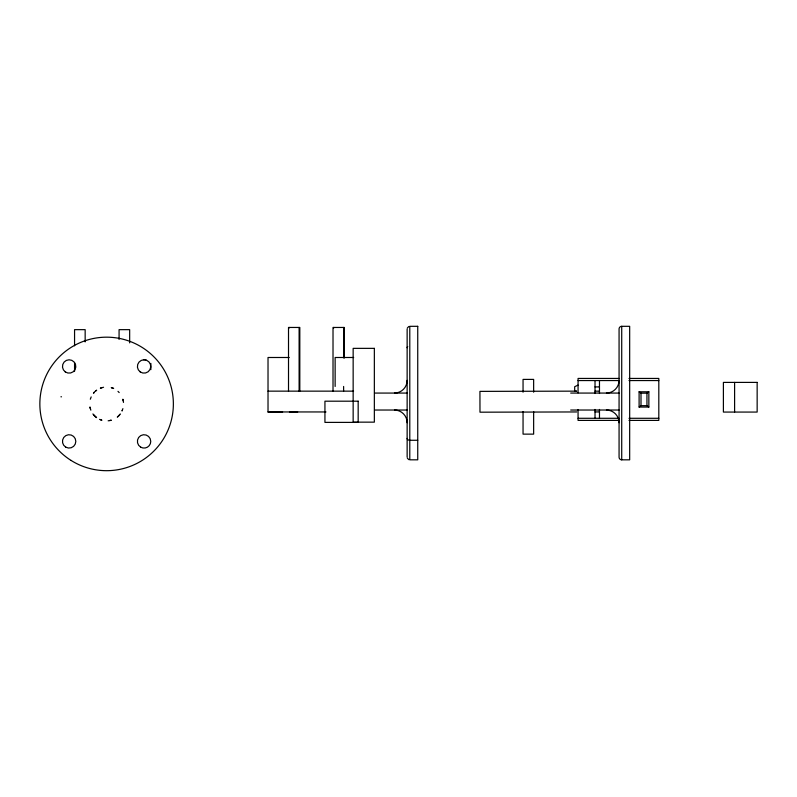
<?xml version="1.0" encoding="UTF-8"?>
<svg xmlns="http://www.w3.org/2000/svg" width="797" height="797" viewBox="0 0 797 797"><rect width="100%" height="100%" fill="white"/><g stroke="black" fill="none" stroke-linecap="round" stroke-linejoin="round"><path stroke-width="1.2" d="M90.32 399.217L91.177 396.916M122.379 410.146L122.021 410.983L122.897 408.642M407.327 327.985L408.811 326.501M119.769 414.619L119.201 415.277A16.956 16.956 0 0 1 117.289 417.1A4.234 1.036 -43.5 0 0 119.211 415.277L120.307 413.922M95.281 391.317L96.676 390.191L95.929 390.759M639.104 391.795L641.007 393.17L646.945 393.17L648.848 391.795L648.848 407.048L639.104 407.048L639.104 391.795L648.848 391.795M639.104 407.048L641.007 405.673L646.945 405.673L648.848 407.048M578.064 385.11L574.677 386.704L574.677 391.407M101.946 387.631L100.372 388.159L103.56 387.252M109.697 420.597L111.321 420.208L108.143 420.816M576.739 411.949L479.983 412.188L479.933 391.377L576.689 391.148L575.902 391.148M621.72 326.312L629.67 326.312L629.67 459.829L621.72 459.829A2.65 2.65 0 0 1 619.07 457.179L619.07 328.982A2.65 2.65 0 0 1 621.72 326.312L621.72 459.829M289.211 357.494L268.021 357.494L268.021 412.069L282.606 411.949M353.689 357.494L335.138 357.494L335.138 386.455M143.44 359.696L145.911 359.696M619.06 378.436L578.064 378.436L578.064 392.851M629.002 378.436L658.81 378.436L658.81 420.398L629.002 420.398M578.064 380.558L619.06 380.558M629.002 380.558L658.81 380.558M595.02 386.914L599.474 386.914M268.021 391.148L353.549 391.148M595.02 391.158L599.474 391.158M374.779 393.07L407.137 393.07M570.692 393.07L619.07 393.07M60.931 396.796L61.499 396.796M374.779 410.027L407.137 410.027M570.692 410.027L619.07 410.027M268.021 411.949L325.993 411.949M595.02 411.919L599.474 411.919M289.46 412.069L297.689 411.949M578.064 418.286L619.06 418.286M629.002 418.286L658.81 418.286M619.06 420.398L578.064 420.398L578.064 409.538M417.738 440.273L409.788 440.273A2.65 1.873 0 0 1 407.137 438.4M100.392 419.7L101.896 420.218L99.595 419.361M408.811 459.64L407.327 458.155M117.986 391.357L119.191 392.572M93.448 414.619L96.586 417.608A16.767 16.767 0 0 1 94.584 415.875L92.92 413.932M90.31 408.592L89.931 406.978L90.838 410.166M123.276 400.841L122.887 399.207L123.495 402.425M734.605 382.401L734.605 412.069M646.945 393.17L646.945 405.673M641.007 393.17L641.007 405.673M599.474 380.558L599.474 393.519M599.474 409.429L599.474 418.286M595.02 380.558L595.02 393.519M595.02 409.429L595.02 418.286M533.641 392.184L533.641 379.402L523.051 379.402L523.051 392.184M533.641 411.561L533.641 434.136L523.051 434.136L523.051 411.561M407.137 328.962L407.137 457.179M344.314 358.072L344.314 327.457L333.016 327.457L333.016 391.148M343.617 327.457L343.617 357.853M343.617 386.455L343.617 391.148M333.714 327.457L333.714 327.995M299.811 391.148L299.811 327.457L288.514 327.457L288.514 391.148M299.114 327.457L299.114 391.148M289.211 327.457L289.211 327.995M150.862 363.412L150.862 369.619M129.662 342.869L129.662 329.649L119.072 329.649L119.072 339.452M85.159 341.903L85.159 329.649L74.559 329.649L74.559 345.828M74.559 362.515L74.559 371.292M619.07 380.358A12.712 12.712 0 0 1 606.447 393.07M606.447 410.027A12.712 12.712 0 0 1 619.07 422.739M407.137 380.358A12.712 12.712 0 0 1 394.515 393.07M394.515 410.027A12.712 12.712 0 0 1 407.137 422.739M407.137 347.741A2.65 1.873 0 0 1 407.735 346.556M94.016 392.572L93.478 393.2L94.604 391.965L94.036 392.552M417.738 326.312L409.788 326.322L409.788 459.819L417.738 459.829L417.738 326.322M374.351 348.359L353.151 348.359L353.151 422.151L374.351 422.151L374.351 348.359M757.15 382.401L723.397 382.401L723.397 412.069L757.15 412.069L757.15 382.401M358.172 401.19L324.937 401.19L324.937 422.39L358.172 422.39L358.172 401.19M112.825 388.159L111.261 387.621L113.662 388.508L112.845 388.169M71.003 460.397A66.759 66.759 0 0 0 173.318 406.53A66.759 66.759 0 0 0 75.506 344.862A66.759 66.759 0 0 0 71.003 460.397M65.304 371.92A6.675 6.675 0 0 0 75.795 367.068A6.675 6.675 0 0 0 66.34 360.403A6.675 6.675 0 0 0 65.304 371.92M140.232 371.92A6.675 6.675 0 0 0 150.723 367.068A6.675 6.675 0 0 0 141.268 360.403A6.675 6.675 0 0 0 140.232 371.92M65.802 447.177A6.675 6.675 0 0 0 75.815 441.389A6.675 6.675 0 0 0 65.802 435.61A6.675 6.675 0 0 0 65.802 447.177M140.73 447.177A6.675 6.675 0 0 0 150.753 441.389A6.675 6.675 0 0 0 140.73 435.61A6.675 6.675 0 0 0 140.73 447.177"/></g></svg>
